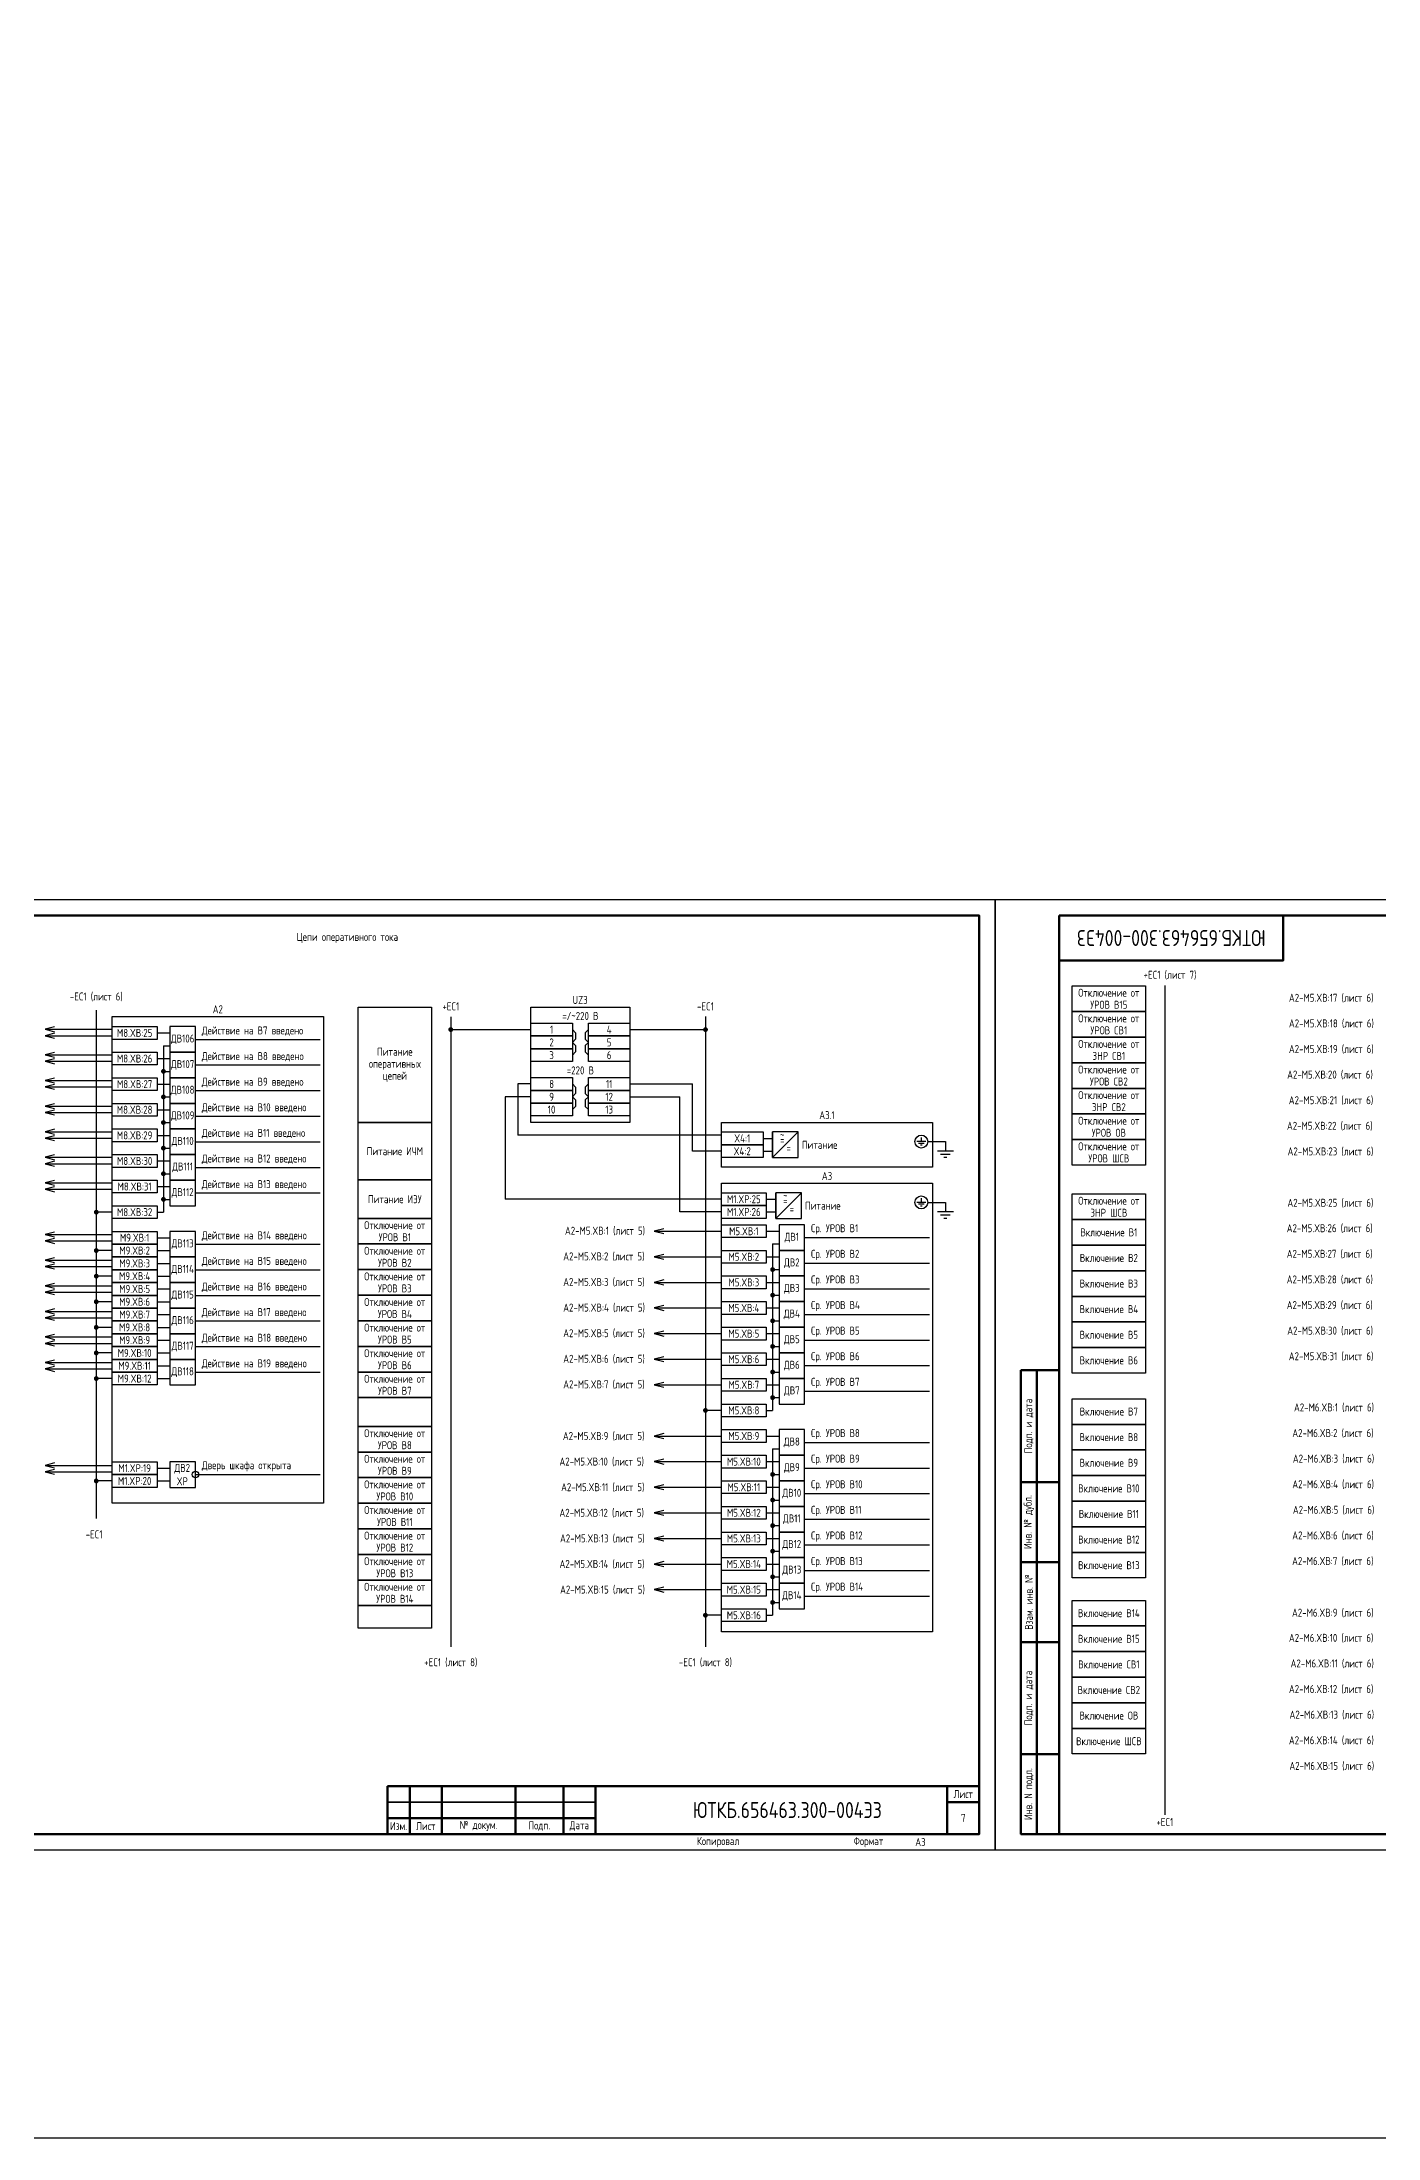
# Model space of a CAD drawing. Header units: millimetres. Extents: x -1612 to 9998, y -90 to 1220.
# Drawn here: x 2642 to 3060, y -90 to 565 of the extents above; entities that cross this region are included whole.
import ezdxf

# ---------------------------------------------------------------- set-up
doc = ezdxf.new("R2010")
doc.units = ezdxf.units.MM
doc.styles.add('Gost_type_A', font='GOST_A.TTF')

# ---------------------------------------------------------------- blocks, each defined once
blk = doc.blocks.new('Формат_А3')
blk.add_lwpolyline([(-420, 297), (0, 297), (0, 0), (-420, 0)], close=True)
at = {"lineweight": 50}
blk.add_lwpolyline([(-400, 292), (-5, 292), (-5, 5), (-400, 5)], close=True, dxfattribs=at)
blk = doc.blocks.new('Штамп малый нижний')
at = {"lineweight": 50}
for points in [[(-185, 15), (-178, 15), (-178, 5), (-185, 5)], [(-178, 15), (-168, 15), (-168, 5), (-178, 5)], [(-168, 15), (-145, 15), (-145, 5), (-168, 5)], [(-145, 15), (-130, 15), (-130, 5), (-145, 5)], [(-130, 15), (-120, 15), (-120, 5), (-130, 5)], [(-120, 15), (-10, 15), (-10, 0), (-120, 0)], [(-10, 15), (0, 15), (0, 10), (-10, 10)], [(-10, 10), (0, 10), (0, 0), (-10, 0)], [(-185, 5), (-178, 5), (-178, 0), (-185, 0)], [(-178, 5), (-168, 5), (-168, 0), (-178, 0)], [(-168, 5), (-145, 5), (-145, 0), (-168, 0)], [(-145, 5), (-130, 5), (-130, 0), (-145, 0)], [(-130, 5), (-120, 5), (-120, 0), (-130, 0)]]:
    blk.add_lwpolyline(points, close=True, dxfattribs=at)
for points in [[(-185, 15), (-178, 15), (-178, 10), (-185, 10)], [(-178, 15), (-168, 15), (-168, 10), (-178, 10)], [(-168, 15), (-145, 15), (-145, 10), (-168, 10)], [(-145, 15), (-130, 15), (-130, 10), (-145, 10)], [(-130, 15), (-120, 15), (-120, 10), (-130, 10)], [(-185, 10), (-178, 10), (-178, 5), (-185, 5)], [(-178, 10), (-168, 10), (-168, 5), (-178, 5)], [(-168, 10), (-145, 10), (-145, 5), (-168, 5)], [(-145, 10), (-130, 10), (-130, 5), (-145, 5)], [(-130, 10), (-120, 10), (-120, 5), (-130, 5)]]:
    blk.add_lwpolyline(points, close=True)
at = {"char_height": 2.5, "style": 'Gost_type_A'}
for s, insert, width, attachment_point in [('Лист', (-5, 12.5), 10, 5), ('Изм.', (-181.5, 2.5), 7, 5), ('Лист', (-173, 2.5), 10, 5), ('№ докум.', (-156.5, 2.5), 23, 5), ('Подп.', (-137.5, 2.5), 15, 5), ('Дата', (-125, 2.5), 10, 5), ('Копировал', (-75, -2.53), 13.1202, 6), ('Формат', (-30, -2.53), 13.1202, 6)]:
    blk.add_mtext(s, dxfattribs=dict(at, insert=insert, width=width, attachment_point=attachment_point))
blk = doc.blocks.new('Штамп угловой верхний')
at = {"lineweight": 50}
blk.add_lwpolyline([(0, 0), (70, 0), (70, -14), (0, -14)], close=True, dxfattribs=at)
blk = doc.blocks.new('Штамп левый нижний')
at = {"lineweight": 50}
for points in [[(-12, 145), (-7, 145), (-7, 110), (-12, 110)], [(-7, 145), (0, 145), (0, 110), (-7, 110)], [(-12, 110), (-7, 110), (-7, 85), (-12, 85)], [(-7, 110), (0, 110), (0, 85), (-7, 85)], [(-12, 85), (-7, 85), (-7, 60), (-12, 60)], [(-7, 85), (0, 85), (0, 60), (-7, 60)], [(-12, 60), (-7, 60), (-7, 25), (-12, 25)], [(-7, 60), (0, 60), (0, 25), (-7, 25)], [(-12, 25), (-7, 25), (-7, 0), (-12, 0)], [(-7, 25), (0, 25), (0, 0), (-7, 0)]]:
    blk.add_lwpolyline(points, close=True, dxfattribs=at)
at = {"char_height": 2.5, "attachment_point": 5, "rotation": 90, "style": 'Gost_type_A'}
for s, insert, width in [('Подп. и дата', (-9.5, 127.5), 35), ('Инв. № дубл.', (-9.5, 97.5), 25), ('Взам. инв. №', (-9.5, 72.5), 25), ('Подп. и дата', (-9.5, 42.5), 35), ('Инв. N подл.', (-9.5, 12.5), 25)]:
    blk.add_mtext(s, dxfattribs=dict(at, insert=insert, width=width))
blk = doc.blocks.new('POINT')
at = {"const_width": 0.75}
blk.add_lwpolyline([(-0.375, 0, 1), (0.375, 0, 1)], format="xyb", close=True, dxfattribs=at)

msp = doc.modelspace()

# ---------------------------------------------------------------- linework, layer by layer
for p, q in [((2993, 270.17), (2993, 11)), ((2659, 262.41), (2659, 103.57)), ((2643, 256.47), (2664, 256.47)), ((2769.8, 256.38), (2794.82, 256.38)), ((2769.82, 260.4), (2769.82, 63.53)), ((2825.82, 256.38), (2849.43, 256.38)), ((2849.41, 260.47), (2849.41, 63.53)), ((2643, 254.47), (2664, 254.47)), ((2678, 255.33), (2682, 255.33)), ((2680, 251.33), (2682, 251.33)), ((2680, 251.33), (2680, 199.33)), ((2690, 253.33), (2729, 253.33)), ((2643, 248.47), (2664, 248.47)), ((2643, 246.47), (2664, 246.47)), ((2678, 247.33), (2682, 247.33)), ((2680, 243.33), (2682, 243.33)), ((2690, 245.33), (2729, 245.33)), ((2643, 240.47), (2664, 240.47)), ((2643, 238.47), (2664, 238.47)), ((2678, 239.33), (2682, 239.33)), ((2690, 237.33), (2729, 237.33)), ((2794.82, 239.38), (2790.82, 239.38)), ((2790.82, 239.38), (2790.82, 223.38)), ((2825.82, 239.38), (2845.41, 239.38)), ((2845.41, 218.38), (2845.41, 239.38)), ((2643, 232.47), (2664, 232.47)), ((2643, 230.47), (2664, 230.47)), ((2678, 231.33), (2682, 231.33)), ((2680, 235.33), (2682, 235.33)), ((2690, 229.33), (2729, 229.33)), ((2786.82, 235.38), (2786.82, 203.38)), ((2794.82, 235.38), (2786.82, 235.38)), ((2825.82, 235.38), (2841.41, 235.38)), ((2841.41, 199.38), (2841.41, 235.38)), ((2643, 224.47), (2664, 224.47)), ((2678, 223.33), (2682, 223.33)), ((2680, 227.33), (2682, 227.33)), ((2854.41, 223.38), (2790.82, 223.38)), ((2870.41, 216.38), (2870.41, 224.38)), ((2870.41, 216.38), (2878.41, 224.38)), ((2643, 222.47), (2664, 222.47)), ((2643, 216.47), (2664, 216.47)), ((2680, 219.33), (2682, 219.33)), ((2690, 221.33), (2729, 221.33)), ((2854.41, 218.38), (2845.41, 218.38)), ((2918.9, 221.38), (2924.41, 221.38)), ((2643, 214.47), (2664, 214.47)), ((2678, 215.33), (2682, 215.33)), ((2680, 211.33), (2682, 211.33)), ((2690, 213.33), (2729, 213.33)), ((2643, 208.47), (2664, 208.47)), ((2643, 206.47), (2664, 206.47)), ((2678, 207.33), (2682, 207.33)), ((2680, 203.33), (2682, 203.33)), ((2690, 205.33), (2729, 205.33)), ((2854.41, 203.38), (2786.82, 203.38)), ((2871.41, 197.38), (2871.41, 205.38)), ((2871.41, 197.38), (2879.41, 205.38)), ((2664, 199.33), (2659, 199.33)), ((2678, 199.33), (2680, 199.33)), ((2854.41, 199.38), (2841.41, 199.38)), ((2918.9, 202.38), (2924.41, 202.38)), ((2643, 192.33), (2664, 192.33)), ((2643, 190.33), (2664, 190.33)), ((2678, 191.33), (2682, 191.33)), ((2833.41, 193.38), (2854.41, 193.38)), ((2868.41, 193.38), (2872.41, 193.38)), ((2868.41, 193.38), (2872.41, 193.38)), ((2880.41, 191.38), (2919.41, 191.38)), ((2643, 184.33), (2664, 184.33)), ((2664, 187.33), (2659, 187.33)), ((2678, 187.33), (2682, 187.33)), ((2690, 189.33), (2729, 189.33)), ((2833.41, 185.38), (2854.41, 185.38)), ((2868.41, 185.38), (2872.41, 185.38)), ((2870.41, 189.38), (2872.41, 189.38)), ((2870.41, 189.38), (2870.41, 137.38)), ((2643, 182.33), (2664, 182.33)), ((2664, 179.33), (2659, 179.33)), ((2678, 183.33), (2682, 183.33)), ((2678, 179.33), (2682, 179.33)), ((2690, 181.33), (2729, 181.33)), ((2833.41, 177.38), (2854.41, 177.38)), ((2868.41, 177.38), (2872.41, 177.38)), ((2870.41, 181.38), (2872.41, 181.38)), ((2880.41, 183.38), (2919.41, 183.38)), ((2643, 176.33), (2664, 176.33)), ((2643, 174.33), (2664, 174.33)), ((2664, 171.33), (2659, 171.33)), ((2678, 175.33), (2682, 175.33)), ((2678, 171.33), (2682, 171.33)), ((2690, 173.33), (2729, 173.33)), ((2870.41, 173.38), (2872.41, 173.38)), ((2880.41, 175.38), (2919.41, 175.38)), ((2643, 168.33), (2664, 168.33)), ((2643, 166.33), (2664, 166.33)), ((2678, 167.33), (2682, 167.33)), ((2690, 165.33), (2729, 165.33)), ((2833.41, 169.38), (2854.41, 169.38)), ((2868.41, 169.38), (2872.41, 169.38)), ((2870.41, 165.38), (2872.41, 165.38)), ((2880.41, 167.38), (2919.41, 167.38)), ((2643, 160.33), (2664, 160.33)), ((2643, 158.33), (2664, 158.33)), ((2664, 163.33), (2659, 163.33)), ((2678, 163.33), (2682, 163.33)), ((2678, 159.33), (2682, 159.33)), ((2690, 157.33), (2729, 157.33)), ((2833.41, 161.38), (2854.41, 161.38)), ((2868.41, 161.38), (2872.41, 161.38)), ((2870.41, 157.38), (2872.41, 157.38)), ((2880.41, 159.38), (2919.41, 159.38)), ((2643, 152.33), (2664, 152.33)), ((2664, 155.33), (2659, 155.33)), ((2678, 155.33), (2682, 155.33)), ((2678, 151.33), (2682, 151.33)), ((2833.41, 153.38), (2854.41, 153.38)), ((2868.41, 153.38), (2872.41, 153.38)), ((2880.41, 151.38), (2919.41, 151.38)), ((2643, 150.33), (2664, 150.33)), ((2664, 147.33), (2659, 147.33)), ((2678, 147.33), (2682, 147.33)), ((2690, 149.33), (2729, 149.33)), ((2833.41, 145.38), (2854.41, 145.38)), ((2868.41, 145.38), (2872.41, 145.38)), ((2870.41, 149.38), (2872.41, 149.38)), ((2870.41, 141.38), (2872.41, 141.38)), ((2880.41, 143.38), (2919.41, 143.38)), ((2854.41, 137.38), (2849.41, 137.38)), ((2854.41, 137.38), (2849.41, 137.38)), ((2868.41, 137.38), (2870.41, 137.38)), ((2833.41, 129.38), (2854.41, 129.38)), ((2868.41, 129.38), (2872.41, 129.38)), ((2870.41, 125.38), (2872.41, 125.38)), ((2870.41, 125.38), (2870.41, 73.38)), ((2880.41, 127.38), (2919.41, 127.38)), ((2643, 120.2), (2664, 120.2)), ((2643, 118.2), (2664, 118.2)), ((2678, 119.33), (2682, 119.33)), ((2833.41, 121.38), (2854.41, 121.38)), ((2868.41, 121.38), (2872.41, 121.38)), ((2880.41, 119.38), (2919.41, 119.38)), ((2664, 115.33), (2659, 115.33)), ((2678, 115.33), (2682, 115.33)), ((2690, 117.33), (2729, 117.33)), ((2833.41, 113.38), (2854.41, 113.38)), ((2868.41, 113.38), (2872.41, 113.38)), ((2870.41, 117.38), (2872.41, 117.38)), ((2880.41, 111.38), (2919.41, 111.38)), ((2833.41, 105.38), (2854.41, 105.38)), ((2868.41, 105.38), (2872.41, 105.38)), ((2870.41, 109.38), (2872.41, 109.38)), ((2870.41, 101.38), (2872.41, 101.38)), ((2880.41, 103.38), (2919.41, 103.38)), ((2833.41, 97.38), (2854.41, 97.38)), ((2868.41, 97.38), (2872.41, 97.38)), ((2870.41, 93.38), (2872.41, 93.38)), ((2880.41, 95.38), (2919.41, 95.38)), ((2833.41, 89.38), (2854.41, 89.38)), ((2868.41, 89.38), (2872.41, 89.38)), ((2870.41, 85.38), (2872.41, 85.38)), ((2880.41, 87.38), (2919.41, 87.38)), ((2833.41, 81.38), (2854.41, 81.38)), ((2868.41, 81.38), (2872.41, 81.38)), ((2880.41, 79.38), (2919.41, 79.38)), ((2854.41, 73.38), (2849.41, 73.38)), ((2868.41, 73.38), (2870.41, 73.38)), ((2870.41, 77.38), (2872.41, 77.38))]:
    msp.add_line(p, q)
at = {"ltscale": 4}
for p, q in [((2867.41, 222.38), (2870.41, 222.38)), ((2867.41, 218.38), (2870.41, 218.38)), ((2868.41, 203.38), (2871.41, 203.38)), ((2868.41, 199.38), (2871.41, 199.38))]:
    msp.add_line(p, q, dxfattribs=at)
at = {"ltscale": 4.32}
for p, q in [((2918.3, 221.38), (2915.45, 221.38)), ((2917.73, 220.81), (2916.02, 220.81)), ((2917.16, 220.24), (2916.59, 220.24)), ((2916.88, 222.66), (2916.88, 221.38)), ((2926.91, 218.38), (2921.91, 218.38)), ((2925.91, 217.38), (2922.91, 217.38)), ((2924.91, 216.38), (2923.91, 216.38)), ((2924.41, 221.38), (2924.41, 218.38)), ((2916.88, 203.66), (2916.88, 202.38)), ((2918.3, 202.38), (2915.45, 202.38)), ((2917.73, 201.81), (2916.02, 201.81)), ((2917.16, 201.24), (2916.59, 201.24)), ((2926.91, 199.38), (2921.91, 199.38)), ((2925.91, 198.38), (2922.91, 198.38)), ((2924.91, 197.38), (2923.91, 197.38)), ((2924.41, 202.38), (2924.41, 199.38))]:
    msp.add_line(p, q, dxfattribs=at)
for points in [[(-1612, 1220), (9998.36, 1220), (9998.36, -90), (-1612, -90)], [(2987, 262.02), (2964, 262.02), (2964, 270.02), (2987, 270.02)], [(2763.82, 227.38), (2740.82, 227.38), (2740.82, 263.38), (2763.82, 263.38)], [(2794.82, 263.38), (2825.82, 263.38), (2825.82, 227.38), (2794.82, 227.38)], [(2987, 254.02), (2964, 254.02), (2964, 262.02), (2987, 262.02)], [(2664, 260.47), (2730, 260.47), (2730, 108.44), (2664, 108.44)], [(2664, 257.33), (2678, 257.33), (2678, 253.33), (2664, 253.33)], [(2794.82, 258.38), (2807.82, 258.38), (2807.82, 254.38), (2794.82, 254.38)], [(2812.82, 258.38), (2825.82, 258.38), (2825.82, 254.38), (2812.82, 254.38)], [(2664, 249.33), (2678, 249.33), (2678, 245.33), (2664, 245.33)], [(2794.82, 254.38), (2807.82, 254.38), (2807.82, 250.38), (2794.82, 250.38)], [(2794.82, 250.38), (2807.82, 250.38), (2807.82, 246.38), (2794.82, 246.38)], [(2812.82, 254.38), (2825.82, 254.38), (2825.82, 250.38), (2812.82, 250.38)], [(2812.82, 250.38), (2825.82, 250.38), (2825.82, 246.38), (2812.82, 246.38)], [(2987, 246.02), (2964, 246.02), (2964, 254.02), (2987, 254.02)], [(2987, 238.02), (2964, 238.02), (2964, 246.02), (2987, 246.02)], [(2664, 241.33), (2678, 241.33), (2678, 237.33), (2664, 237.33)], [(2794.82, 241.38), (2807.82, 241.38), (2807.82, 237.38), (2794.82, 237.38)], [(2794.82, 237.38), (2807.82, 237.38), (2807.82, 233.38), (2794.82, 233.38)], [(2812.82, 241.38), (2825.82, 241.38), (2825.82, 237.38), (2812.82, 237.38)], [(2812.82, 237.38), (2825.82, 237.38), (2825.82, 233.38), (2812.82, 233.38)], [(2987, 230.02), (2964, 230.02), (2964, 238.02), (2987, 238.02)], [(2664, 233.33), (2678, 233.33), (2678, 229.33), (2664, 229.33)], [(2794.82, 233.38), (2807.82, 233.38), (2807.82, 229.38), (2794.82, 229.38)], [(2812.82, 233.38), (2825.82, 233.38), (2825.82, 229.38), (2812.82, 229.38)], [(2987, 222.02), (2964, 222.02), (2964, 230.02), (2987, 230.02)], [(2664, 225.33), (2678, 225.33), (2678, 221.33), (2664, 221.33)], [(2763.82, 209.38), (2740.82, 209.38), (2740.82, 227.38), (2763.82, 227.38)], [(2854.41, 227.38), (2920.41, 227.38), (2920.41, 213.38), (2854.41, 213.38)], [(2854.41, 224.38), (2867.41, 224.38), (2867.41, 220.38), (2854.41, 220.38)], [(2664, 217.33), (2678, 217.33), (2678, 213.33), (2664, 213.33)], [(2854.41, 220.38), (2867.41, 220.38), (2867.41, 216.38), (2854.41, 216.38)], [(2987, 214.02), (2964, 214.02), (2964, 222.02), (2987, 222.02)], [(2664, 209.33), (2678, 209.33), (2678, 205.33), (2664, 205.33)], [(2763.82, 197.38), (2740.82, 197.38), (2740.82, 209.38), (2763.82, 209.38)], [(2854.41, 208.38), (2920.41, 208.38), (2920.41, 68.23), (2854.41, 68.23)], [(2854.41, 205.38), (2868.41, 205.38), (2868.41, 201.38), (2854.41, 201.38)], [(2987, 197.02), (2964, 197.02), (2964, 205.02), (2987, 205.02)], [(2664, 201.33), (2678, 201.33), (2678, 197.33), (2664, 197.33)], [(2763.82, 189.38), (2740.82, 189.38), (2740.82, 197.38), (2763.82, 197.38)], [(2854.41, 201.38), (2868.41, 201.38), (2868.41, 197.38), (2854.41, 197.38)], [(2987, 189.02), (2964, 189.02), (2964, 197.02), (2987, 197.02)], [(2664, 193.33), (2678, 193.33), (2678, 189.33), (2664, 189.33)], [(2854.41, 195.38), (2868.41, 195.38), (2868.41, 191.38), (2854.41, 191.38)], [(2854.41, 195.38), (2868.41, 195.38), (2868.41, 191.38), (2854.41, 191.38)], [(2664, 189.33), (2678, 189.33), (2678, 185.33), (2664, 185.33)], [(2664, 185.33), (2678, 185.33), (2678, 181.33), (2664, 181.33)], [(2763.82, 181.38), (2740.82, 181.38), (2740.82, 189.38), (2763.82, 189.38)], [(2854.41, 187.38), (2868.41, 187.38), (2868.41, 183.38), (2854.41, 183.38)], [(2987, 181.02), (2964, 181.02), (2964, 189.02), (2987, 189.02)], [(2664, 181.33), (2678, 181.33), (2678, 177.33), (2664, 177.33)], [(2664, 177.33), (2678, 177.33), (2678, 173.33), (2664, 173.33)], [(2763.82, 173.38), (2740.82, 173.38), (2740.82, 181.38), (2763.82, 181.38)], [(2854.41, 179.38), (2868.41, 179.38), (2868.41, 175.38), (2854.41, 175.38)], [(2987, 173.02), (2964, 173.02), (2964, 181.02), (2987, 181.02)], [(2664, 173.33), (2678, 173.33), (2678, 169.33), (2664, 169.33)], [(2763.82, 165.38), (2740.82, 165.38), (2740.82, 173.38), (2763.82, 173.38)], [(2854.41, 171.38), (2868.41, 171.38), (2868.41, 167.38), (2854.41, 167.38)], [(2987, 165.02), (2964, 165.02), (2964, 173.02), (2987, 173.02)], [(2664, 169.33), (2678, 169.33), (2678, 165.33), (2664, 165.33)], [(2664, 165.33), (2678, 165.33), (2678, 161.33), (2664, 161.33)], [(2763.82, 157.38), (2740.82, 157.38), (2740.82, 165.38), (2763.82, 165.38)], [(2987, 157.02), (2964, 157.02), (2964, 165.02), (2987, 165.02)], [(2664, 161.33), (2678, 161.33), (2678, 157.33), (2664, 157.33)], [(2664, 157.33), (2678, 157.33), (2678, 153.33), (2664, 153.33)], [(2763.82, 149.38), (2740.82, 149.38), (2740.82, 157.38), (2763.82, 157.38)], [(2854.41, 163.38), (2868.41, 163.38), (2868.41, 159.38), (2854.41, 159.38)], [(2664, 153.33), (2678, 153.33), (2678, 149.33), (2664, 149.33)], [(2854.41, 155.38), (2868.41, 155.38), (2868.41, 151.38), (2854.41, 151.38)], [(2987, 149.02), (2964, 149.02), (2964, 157.02), (2987, 157.02)], [(2664, 149.33), (2678, 149.33), (2678, 145.33), (2664, 145.33)], [(2763.82, 141.38), (2740.82, 141.38), (2740.82, 149.38), (2763.82, 149.38)], [(2854.41, 147.38), (2868.41, 147.38), (2868.41, 143.38), (2854.41, 143.38)], [(2763.82, 132.38), (2740.82, 132.38), (2740.82, 141.38), (2763.82, 141.38)], [(2854.41, 139.38), (2868.41, 139.38), (2868.41, 135.38), (2854.41, 135.38)], [(2987, 133.02), (2964, 133.02), (2964, 141.02), (2987, 141.02)], [(2763.82, 124.38), (2740.82, 124.38), (2740.82, 132.38), (2763.82, 132.38)], [(2854.41, 131.38), (2868.41, 131.38), (2868.41, 127.38), (2854.41, 127.38)], [(2987, 125.02), (2964, 125.02), (2964, 133.02), (2987, 133.02)], [(2987, 117.02), (2964, 117.02), (2964, 125.02), (2987, 125.02)], [(2664, 121.33), (2678, 121.33), (2678, 117.33), (2664, 117.33)], [(2763.82, 116.38), (2740.82, 116.38), (2740.82, 124.38), (2763.82, 124.38)], [(2854.41, 123.38), (2868.41, 123.38), (2868.41, 119.38), (2854.41, 119.38)], [(2664, 117.33), (2678, 117.33), (2678, 113.33), (2664, 113.33)], [(2763.82, 108.38), (2740.82, 108.38), (2740.82, 116.38), (2763.82, 116.38)], [(2854.41, 115.38), (2868.41, 115.38), (2868.41, 111.38), (2854.41, 111.38)], [(2987, 109.02), (2964, 109.02), (2964, 117.02), (2987, 117.02)], [(2763.82, 100.38), (2740.82, 100.38), (2740.82, 108.38), (2763.82, 108.38)], [(2854.41, 107.38), (2868.41, 107.38), (2868.41, 103.38), (2854.41, 103.38)], [(2987, 101.02), (2964, 101.02), (2964, 109.02), (2987, 109.02)], [(2763.82, 92.38), (2740.82, 92.38), (2740.82, 100.38), (2763.82, 100.38)], [(2854.41, 99.38), (2868.41, 99.38), (2868.41, 95.38), (2854.41, 95.38)], [(2987, 93.02), (2964, 93.02), (2964, 101.02), (2987, 101.02)], [(2763.82, 84.38), (2740.82, 84.38), (2740.82, 92.38), (2763.82, 92.38)], [(2987, 85.02), (2964, 85.02), (2964, 93.02), (2987, 93.02)], [(2854.41, 91.38), (2868.41, 91.38), (2868.41, 87.38), (2854.41, 87.38)], [(2763.82, 76.38), (2740.82, 76.38), (2740.82, 84.38), (2763.82, 84.38)], [(2854.41, 83.38), (2868.41, 83.38), (2868.41, 79.38), (2854.41, 79.38)], [(2763.82, 69.38), (2740.82, 69.38), (2740.82, 76.38), (2763.82, 76.38)], [(2854.41, 75.38), (2868.41, 75.38), (2868.41, 71.38), (2854.41, 71.38)], [(2987, 70.02), (2964, 70.02), (2964, 78.02), (2987, 78.02)], [(2987, 62.02), (2964, 62.02), (2964, 70.02), (2987, 70.02)], [(2987, 54.02), (2964, 54.02), (2964, 62.02), (2987, 62.02)], [(2987, 46.02), (2964, 46.02), (2964, 54.02), (2987, 54.02)], [(2987, 38.02), (2964, 38.02), (2964, 46.02), (2987, 46.02)], [(2987, 30.02), (2964, 30.02), (2964, 38.02), (2987, 38.02)]]:
    msp.add_lwpolyline(points, close=True)
for points in [[(2646, 257.22), (2643, 256.47), (2646, 255.72)], [(2807.82, 256.38), (2808.82, 255.38), (2808.82, 253.38), (2807.82, 252.38)], [(2812.82, 256.38), (2811.82, 255.38), (2811.82, 253.38), (2812.82, 252.38)], [(2646, 255.22), (2643, 254.47), (2646, 253.72)], [(2646, 249.22), (2643, 248.47), (2646, 247.72)], [(2807.82, 252.38), (2808.82, 251.38), (2808.82, 249.38), (2807.82, 248.38)], [(2812.82, 252.38), (2811.82, 251.38), (2811.82, 249.38), (2812.82, 248.38)], [(2646, 247.22), (2643, 246.47), (2646, 245.72)], [(2646, 241.22), (2643, 240.47), (2646, 239.72)], [(2646, 239.22), (2643, 238.47), (2646, 237.72)], [(2807.82, 239.38), (2808.82, 238.38), (2808.82, 236.38), (2807.82, 235.38)], [(2812.82, 239.38), (2811.82, 238.38), (2811.82, 236.38), (2812.82, 235.38)], [(2646, 233.22), (2643, 232.47), (2646, 231.72)], [(2646, 231.22), (2643, 230.47), (2646, 229.72)], [(2807.82, 235.38), (2808.82, 234.38), (2808.82, 232.38), (2807.82, 231.38)], [(2812.82, 235.38), (2811.82, 234.38), (2811.82, 232.38), (2812.82, 231.38)], [(2646, 225.22), (2643, 224.47), (2646, 223.72)], [(2646, 223.22), (2643, 222.47), (2646, 221.72)], [(2646, 217.22), (2643, 216.47), (2646, 215.72)], [(2646, 215.22), (2643, 214.47), (2646, 213.72)], [(2646, 209.22), (2643, 208.47), (2646, 207.72)], [(2646, 207.22), (2643, 206.47), (2646, 205.72)], [(2646, 193.08), (2643, 192.33), (2646, 191.58)], [(2646, 191.08), (2643, 190.33), (2646, 189.58)], [(2836.41, 194.13), (2833.41, 193.38), (2836.41, 192.63)], [(2646, 185.08), (2643, 184.33), (2646, 183.58)], [(2836.41, 186.13), (2833.41, 185.38), (2836.41, 184.63)], [(2646, 183.08), (2643, 182.33), (2646, 181.58)], [(2646, 177.08), (2643, 176.33), (2646, 175.58)], [(2836.41, 178.13), (2833.41, 177.38), (2836.41, 176.63)], [(2646, 175.08), (2643, 174.33), (2646, 173.58)], [(2646, 169.08), (2643, 168.33), (2646, 167.58)], [(2646, 167.08), (2643, 166.33), (2646, 165.58)], [(2836.41, 170.13), (2833.41, 169.38), (2836.41, 168.63)], [(2646, 161.08), (2643, 160.33), (2646, 159.58)], [(2646, 159.08), (2643, 158.33), (2646, 157.58)], [(2836.41, 162.13), (2833.41, 161.38), (2836.41, 160.63)], [(2646, 153.08), (2643, 152.33), (2646, 151.58)], [(2646, 151.08), (2643, 150.33), (2646, 149.58)], [(2836.41, 154.13), (2833.41, 153.38), (2836.41, 152.63)], [(2836.41, 146.13), (2833.41, 145.38), (2836.41, 144.63)], [(2836.41, 130.13), (2833.41, 129.38), (2836.41, 128.63)], [(2646, 120.95), (2643, 120.2), (2646, 119.45)], [(2646, 118.95), (2643, 118.2), (2646, 117.45)], [(2836.41, 122.13), (2833.41, 121.38), (2836.41, 120.63)], [(2836.41, 114.13), (2833.41, 113.38), (2836.41, 112.63)], [(2836.41, 106.13), (2833.41, 105.38), (2836.41, 104.63)], [(2836.41, 98.13), (2833.41, 97.38), (2836.41, 96.63)], [(2836.41, 90.13), (2833.41, 89.38), (2836.41, 88.63)], [(2836.41, 82.13), (2833.41, 81.38), (2836.41, 80.63)]]:
    msp.add_lwpolyline(points)
at = {"ltscale": 4}
for points in [[(2682, 249.33), (2690, 249.33), (2690, 257.33), (2682, 257.33)], [(2682, 241.33), (2690, 241.33), (2690, 249.33), (2682, 249.33)], [(2682, 233.33), (2690, 233.33), (2690, 241.33), (2682, 241.33)], [(2682, 225.33), (2690, 225.33), (2690, 233.33), (2682, 233.33)], [(2682, 217.33), (2690, 217.33), (2690, 225.33), (2682, 225.33)], [(2870.41, 216.38), (2878.41, 216.38), (2878.41, 224.38), (2870.41, 224.38)], [(2682, 209.33), (2690, 209.33), (2690, 217.33), (2682, 217.33)], [(2682, 201.33), (2690, 201.33), (2690, 209.33), (2682, 209.33)], [(2871.41, 197.38), (2879.41, 197.38), (2879.41, 205.38), (2871.41, 205.38)], [(2682, 185.33), (2690, 185.33), (2690, 193.33), (2682, 193.33)], [(2872.41, 187.38), (2880.41, 187.38), (2880.41, 195.38), (2872.41, 195.38)], [(2682, 177.33), (2690, 177.33), (2690, 185.33), (2682, 185.33)], [(2872.41, 179.38), (2880.41, 179.38), (2880.41, 187.38), (2872.41, 187.38)], [(2682, 169.33), (2690, 169.33), (2690, 177.33), (2682, 177.33)], [(2872.41, 171.38), (2880.41, 171.38), (2880.41, 179.38), (2872.41, 179.38)], [(2872.41, 163.38), (2880.41, 163.38), (2880.41, 171.38), (2872.41, 171.38)], [(2682, 161.33), (2690, 161.33), (2690, 169.33), (2682, 169.33)], [(2682, 153.33), (2690, 153.33), (2690, 161.33), (2682, 161.33)], [(2872.41, 155.38), (2880.41, 155.38), (2880.41, 163.38), (2872.41, 163.38)], [(2682, 145.33), (2690, 145.33), (2690, 153.33), (2682, 153.33)], [(2872.41, 147.38), (2880.41, 147.38), (2880.41, 155.38), (2872.41, 155.38)], [(2872.41, 139.38), (2880.41, 139.38), (2880.41, 147.38), (2872.41, 147.38)], [(2872.41, 123.38), (2880.41, 123.38), (2880.41, 131.38), (2872.41, 131.38)], [(2682, 113.33), (2690, 113.33), (2690, 121.33), (2682, 121.33)], [(2872.41, 115.38), (2880.41, 115.38), (2880.41, 123.38), (2872.41, 123.38)], [(2872.41, 107.38), (2880.41, 107.38), (2880.41, 115.38), (2872.41, 115.38)], [(2872.41, 99.38), (2880.41, 99.38), (2880.41, 107.38), (2872.41, 107.38)], [(2872.41, 91.38), (2880.41, 91.38), (2880.41, 99.38), (2872.41, 99.38)], [(2872.41, 83.38), (2880.41, 83.38), (2880.41, 91.38), (2872.41, 91.38)], [(2872.41, 75.38), (2880.41, 75.38), (2880.41, 83.38), (2872.41, 83.38)]]:
    msp.add_lwpolyline(points, close=True, dxfattribs=at)
for centre, radius in [((2916.88, 221.38), 2.02), ((2916.88, 202.38), 2.02), ((2690, 117.33), 1)]:
    msp.add_circle(centre, radius)

# ---------------------------------------------------------------- block references
for name, p in [('Формат_А3', (2940, 0)), ('Формат_А3', (3360, 0)), ('Штамп угловой верхний', (2960, 292)), ('POINT', (2680, 243.33)), ('POINT', (2680, 235.33)), ('POINT', (2680, 227.33)), ('POINT', (2680, 219.33)), ('POINT', (2680, 211.33)), ('POINT', (2680, 203.33)), ('POINT', (2659, 199.33)), ('POINT', (2659, 187.33)), ('POINT', (2659, 179.33)), ('POINT', (2870.41, 181.38)), ('POINT', (2659, 171.33)), ('POINT', (2870.41, 173.38)), ('POINT', (2659, 163.33)), ('POINT', (2870.41, 165.38)), ('POINT', (2870.41, 157.38)), ('POINT', (2659, 155.33)), ('POINT', (2659, 147.33)), ('POINT', (2870.41, 149.38)), ('Штамп левый нижний', (2960, 5)), ('POINT', (2849.41, 137.38)), ('POINT', (2849.41, 137.38)), ('POINT', (2870.41, 141.38)), ('POINT', (2870.41, 117.38)), ('POINT', (2659, 115.33)), ('POINT', (2870.41, 109.38)), ('POINT', (2870.41, 101.38)), ('POINT', (2870.41, 93.38)), ('POINT', (2870.41, 85.38)), ('POINT', (2849.41, 73.38)), ('POINT', (2870.41, 77.38)), ('Штамп малый нижний', (2935, 5))]:
    msp.add_blockref(name, p)
at = {"rotation": 180}
for p in [(2769.8, 256.38), (2849.43, 256.38)]:
    msp.add_blockref('POINT', p, dxfattribs=at)

# ---------------------------------------------------------------- texts
at = {"char_height": 2.5, "style": 'Gost_type_A'}
for s, insert, width, attachment_point, line_spacing_factor in [('Цепи оперативного тока', (2737.5, 285), 395, 5, 0.9), ('Отключение от УРОВ B15', (2975.5, 266.02), 23, 5, 0.9), ('A2', (2697, 261.47), 66, 8, 0.9), ('UZ3', (2810.25, 264.38), 31, 8, 0.9), ('A2-M5.XВ:17 (лист 6)', (3031.78, 266.19), 31, 4, 0.8), ('=/~220 В', (2810.32, 259.38), 31, 8, 0.9), ('Отключение от УРОВ СB1', (2975.5, 258.02), 23, 5, 0.9), ('A2-M5.XВ:18 (лист 6)', (3031.78, 258.19), 31, 4, 0.8), ('Питание оперативных цепей', (2752.32, 245.38), 23, 5, 0.9), ('Отключение от ЗНР СВ1', (2975.5, 250.02), 23, 5, 0.9), ('A2-M5.XВ:19 (лист 6)', (3031.78, 250.19), 31, 4, 0.8), ('=220 В', (2810.32, 242.38), 31, 8, 0.9), ('Отключение от УРОВ СB2', (2975.5, 242.02), 23, 5, 0.9), ('A2-M5.XВ:20 (лист 6)', (3031.23, 242.19), 31, 4, 0.8), ('Отключение от ЗНР СВ2', (2975.5, 234.02), 23, 5, 0.9), ('A2-M5.XВ:21 (лист 6)', (3031.74, 234.19), 31, 4, 0.8), ('A3.1', (2887.41, 228.38), 66, 8, 0.9), ('Отключение от УРОВ ОB', (2975.5, 226.02), 23, 5, 0.9), ('A2-M5.XВ:22 (лист 6)', (3031.16, 226.19), 31, 4, 0.8), ('Питание ИЧМ', (2752.32, 218.38), 23, 5, 0.9), ('Отключение от УРОВ ШСB', (2975.5, 218.02), 23, 5, 0.9), ('A2-M5.XВ:23 (лист 6)', (3031.36, 218.19), 31, 4, 0.8), ('A3', (2887.41, 209.38), 66, 8, 0.9), ('Питание ИЭУ', (2752.32, 203.38), 23, 5, 0.9), ('Отключение от ЗНР ШСВ', (2975.5, 201.02), 23, 5, 0.9), ('A2-M5.XВ:25 (лист 6)', (3031.32, 202.13), 31, 4, 0.8), ('Отключение от УРОВ В1', (2752.32, 193.38), 23, 5, 0.9), ('A2-M5.XВ:1 (лист 5)', (2805.5, 193.41), 31, 4, 0.8), ('Включение В1', (2975.5, 193.02), 23, 5, 0.9), ('A2-M5.XВ:26 (лист 6)', (3031.1, 194.19), 31, 4, 0.8), ('Отключение от УРОВ B2', (2752.32, 185.38), 23, 5, 0.9), ('A2-M5.XВ:2 (лист 5)', (2804.96, 185.39), 31, 4, 0.8), ('Включение В2', (2975.5, 185.02), 23, 5, 0.9), ('A2-M5.XВ:27 (лист 6)', (3031.1, 186.19), 31, 4, 0.8), ('Отключение от УРОВ В3', (2752.32, 177.38), 23, 5, 0.9), ('A2-M5.XВ:3 (лист 5)', (2804.96, 177.39), 31, 4, 0.8), ('Включение В3', (2975.5, 177.02), 23, 5, 0.9), ('A2-M5.XВ:28 (лист 6)', (3031.1, 178.19), 31, 4, 0.8), ('Отключение от УРОВ В4', (2752.32, 169.38), 23, 5, 0.9), ('A2-M5.XВ:4 (лист 5)', (2804.96, 169.39), 31, 4, 0.8), ('A2-M5.XВ:29 (лист 6)', (3031.1, 170.19), 31, 4, 0.8), ('Отключение от УРОВ В5', (2752.32, 161.38), 23, 5, 0.9), ('Включение В4', (2975.5, 169.02), 23, 5, 0.9), ('A2-M5.XВ:30 (лист 6)', (3031.26, 162.19), 31, 4, 0.8), ('A2-M5.XВ:5 (лист 5)', (2804.96, 161.39), 31, 4, 0.8), ('Включение В5', (2975.5, 161.02), 23, 5, 0.9), ('Отключение от УРОВ В6', (2752.32, 153.38), 23, 5, 0.9), ('A2-M5.XВ:6 (лист 5)', (2804.96, 153.39), 31, 4, 0.8), ('Включение В6', (2975.5, 153.02), 23, 5, 0.9), ('A2-M5.XВ:31 (лист 6)', (3031.74, 154.19), 31, 4, 0.8), ('Отключение от УРОВ В7', (2752.32, 145.38), 23, 5, 0.9), ('A2-M5.XВ:7 (лист 5)', (2804.96, 145.39), 31, 4, 0.8), ('Включение В7', (2975.5, 137.02), 23, 5, 0.9), ('A2-M6.XВ:1 (лист 6)', (3033.37, 138.19), 31, 4, 0.8), ('Отключение от УРОВ В8', (2752.32, 128.38), 23, 5, 0.9), ('A2-M6.XВ:2 (лист 6)', (3032.85, 130.19), 31, 4, 0.8), ('A2-M5.XВ:9 (лист 5)', (2804.85, 129.27), 31, 4, 0.8), ('Включение В8', (2975.5, 129.02), 23, 5, 0.9), ('Отключение от УРОВ В9', (2752.32, 120.38), 23, 5, 0.9), ('A2-M5.XВ:10 (лист 5)', (2803.78, 121.27), 31, 4, 0.8), ('Включение В9', (2975.5, 121.02), 23, 5, 0.9), ('A2-M6.XВ:3 (лист 6)', (3033.01, 122.19), 31, 4, 0.8), ('Отключение от УРОВ В10', (2752.32, 112.38), 23, 5, 0.9), ('A2-M5.XВ:11 (лист 5)', (2804.3, 113.27), 31, 4, 0.8), ('Включение В10', (2975.5, 113.02), 23, 5, 0.9), ('A2-M6.XВ:4 (лист 6)', (3032.85, 114.19), 31, 4, 0.8), ('Отключение от УРОВ В11', (2752.32, 104.38), 23, 5, 0.9), ('A2-M5.XВ:12 (лист 5)', (2803.78, 105.27), 31, 4, 0.8), ('Включение В11', (2975.5, 105.02), 23, 5, 0.9), ('A2-M6.XВ:5 (лист 6)', (3033.01, 106.19), 31, 4, 0.8), ('Отключение от УРОВ В12', (2752.32, 96.38), 23, 5, 0.9), ('A2-M5.XВ:13 (лист 5)', (2803.96, 97.27), 31, 4, 0.8), ('Включение В12', (2975.5, 97.02), 23, 5, 0.9), ('A2-M6.XВ:6 (лист 6)', (3032.82, 98.19), 31, 4, 0.8), ('A2-M6.XВ:7 (лист 6)', (3032.78, 90.19), 31, 4, 0.8), ('Отключение от УРОВ В13', (2752.32, 88.38), 23, 5, 0.9), ('A2-M5.XВ:14 (лист 5)', (2803.8, 89.27), 31, 4, 0.8), ('Включение В13', (2975.5, 89.02), 23, 5, 0.9), ('Отключение от УРОВ В14', (2752.32, 80.38), 23, 5, 0.9), ('A2-M5.XВ:15 (лист 5)', (2803.98, 81.27), 31, 4, 0.8), ('Включение В14', (2975.5, 74.02), 23, 5, 0.9), ('A2-M6.XВ:9 (лист 6)', (3032.75, 74.06), 31, 4, 0.8), ('Включение В15', (2975.5, 66.02), 23, 5, 0.9), ('A2-M6.XВ:10 (лист 6)', (3031.78, 66.19), 31, 4, 0.8), ('Включение СВ1', (2975.5, 58.02), 23, 5, 0.9), ('A2-M6.XВ:11 (лист 6)', (3032.3, 58.19), 31, 4, 0.8), ('Включение СВ2', (2975.5, 50.02), 23, 5, 0.9), ('A2-M6.XВ:12 (лист 6)', (3031.78, 50.19), 31, 4, 0.8), ('Включение ОВ', (2975.5, 42.02), 23, 5, 0.9), ('A2-M6.XВ:13 (лист 6)', (3031.97, 42.19), 31, 4, 0.8), ('Включение ШСВ', (2975.5, 34.02), 23, 5, 0.9), ('A2-M6.XВ:14 (лист 6)', (3031.78, 34.19), 31, 4, 0.8), ('A2-M6.XВ:15 (лист 6)', (3031.94, 26.19), 31, 4, 0.8)]:
    msp.add_mtext(s, dxfattribs=dict(at, insert=insert, width=width, attachment_point=attachment_point, line_spacing_factor=line_spacing_factor))
at = {"insert": (2995, 285), "char_height": 5, "width": 70, "attachment_point": 5, "rotation": 180, "style": 'Gost_type_A'}
msp.add_mtext('ЮТКБ.656463.300-004Э3', dxfattribs=at)
at = {"style": 'Gost_type_A'}
for s, insert, char_height, width, attachment_point in [('+EC1 (лист 7)', (2994.62, 272), 2.5, 17.4877, 8), ('-EC1 (лист 6)', (2659, 265.22), 2.5, 20, 8), ('+EC1', (2769.82, 262.38), 2.5, 10, 8), ('-EC1', (2849.41, 262.38), 2.5, 10, 8), ('M8.XВ:25', (2671, 255.33), 2.5, 14, 5), ('Действие на В7 введено', (2692, 254.33), 2.5, 31.2976, 7), ('1', (2801.32, 256.38), 2.5, 13, 5), ('4', (2819.32, 256.38), 2.5, 13, 5), ('Действие на В8 введено', (2692, 246.33), 2.5, 32.6336, 7), ('3', (2801.32, 248.38), 2.5, 13, 5), ('2', (2801.32, 252.38), 2.5, 13, 5), ('5', (2819.32, 252.38), 2.5, 13, 5), ('6', (2819.32, 248.38), 2.5, 13, 5), ('M8.XВ:26', (2671, 247.33), 2.5, 14, 5), ('M8.XВ:27', (2671, 239.33), 2.5, 14, 5), ('Действие на В9 введено', (2692, 238.33), 2.5, 35.933, 7), ('9', (2801.32, 235.38), 2.5, 13, 5), ('8', (2801.32, 239.38), 2.5, 13, 5), ('12', (2819.32, 235.38), 2.5, 13, 5), ('11', (2819.32, 239.38), 2.5, 13, 5), ('M8.XВ:28', (2671, 231.33), 2.5, 14, 5), ('Действие на В10 введено', (2692, 230.33), 2.5, 41.868, 7), ('10', (2801.32, 231.38), 2.5, 13, 5), ('13', (2819.32, 231.38), 2.5, 13, 5), ('M8.XВ:29', (2671, 223.33), 2.5, 14, 5), ('Действие на В11 введено', (2692, 222.33), 2.5, 42.9636, 7), ('X4:1', (2860.91, 222.38), 2.5, 13, 5), ('~', (2873.41, 223.41), 2.5, 2.7, 5), ('M8.XВ:30', (2671, 215.33), 2.5, 14, 5), ('Действие на В12 введено', (2692, 214.33), 2.5, 40.0707, 7), ('X4:2', (2860.91, 218.38), 2.5, 13, 5), ('=', (2873.41, 221.91), 2.5, 6, 5), ('=', (2875.41, 219.38), 2.5, 6, 5), ('Питание', (2885.09, 220.36), 2.5, 11.3452, 5), ('M8.XВ:31', (2671, 207.33), 2.5, 14, 5), ('Действие на В13 введено', (2692, 206.33), 2.5, 38, 7), ('M1.XP:25', (2861.41, 203.38), 2.5, 13.9956, 5), ('~', (2874.41, 204.41), 2.5, 2.7, 5), ('=', (2874.41, 202.91), 2.5, 6, 5), ('M8.XВ:32', (2671, 199.33), 2.5, 14, 5), ('M1.XP:26', (2861.41, 199.38), 2.5, 13.9956, 5), ('=', (2876.41, 200.38), 2.5, 6, 5), ('Питание', (2886.09, 201.36), 2.5, 11.3452, 5), ('M9.XВ:1', (2671, 191.33), 2.5, 14, 5), ('Действие на В14 введено', (2692, 190.33), 2.5, 34.2797, 7), ('M5.XВ:1', (2861.41, 193.38), 2.5, 14, 5), ('Ср. УРОВ В1', (2882.41, 192.38), 2.5, 29.668, 7), ('M9.XВ:3', (2671, 183.33), 2.5, 14, 5), ('M9.XВ:2', (2671, 187.33), 2.5, 14, 5), ('Действие на В15 введено', (2692, 182.33), 2.5, 32.9382, 7), ('M5.XВ:2', (2861.41, 185.38), 2.5, 14, 5), ('Ср. УРОВ В2', (2882.41, 184.38), 2.5, 30.6324, 7), ('M9.XВ:4', (2671, 179.33), 2.5, 14, 5), ('Действие на В16 введено', (2692, 174.33), 2.5, 38.1264, 7), ('M5.XВ:3', (2861.41, 177.38), 2.5, 14, 5), ('Ср. УРОВ В3', (2882.41, 176.38), 2.5, 30.6324, 7), ('M9.XВ:5', (2671, 175.33), 2.5, 14, 5), ('M9.XВ:6', (2671, 171.33), 2.5, 14, 5), ('M5.XВ:4', (2861.41, 169.38), 2.5, 14, 5), ('Ср. УРОВ В4', (2882.41, 168.38), 2.5, 27.8465, 7), ('M9.XВ:8', (2671, 163.33), 2.5, 14, 5), ('M9.XВ:7', (2671, 167.33), 2.5, 14, 5), ('Действие на В17 введено', (2692, 166.33), 2.5, 35.4558, 7), ('M9.XВ:9', (2671, 159.33), 2.5, 14, 5), ('Действие на В18 введено', (2692, 158.33), 2.5, 35.6864, 7), ('M5.XВ:5', (2861.41, 161.38), 2.5, 14, 5), ('Ср. УРОВ В5', (2882.41, 160.38), 2.5, 27.8465, 7), ('M9.XВ:10', (2671, 155.33), 2.5, 14, 5), ('M9.XВ:11', (2671, 151.33), 2.5, 14, 5), ('Действие на В19 введено', (2692, 150.33), 2.5, 35.4558, 7), ('M5.XВ:6', (2861.41, 153.38), 2.5, 14, 5), ('Ср. УРОВ В6', (2882.41, 152.38), 2.5, 27.8465, 7), ('M9.XВ:12', (2671, 147.33), 2.5, 14, 5), ('M5.XВ:7', (2861.41, 145.38), 2.5, 14, 5), ('Ср. УРОВ В7', (2882.41, 144.38), 2.5, 33.5921, 7), ('M5.XВ:8', (2861.41, 137.38), 2.5, 14, 5), ('Ср. УРОВ В8', (2882.41, 128.38), 2.5, 27.8465, 7), ('M5.XВ:9', (2861.41, 129.38), 2.5, 14, 5), ('M1.XP:19', (2671, 119.33), 2.5, 14, 5), ('ДВ2 XP', (2685.88, 117.33), 2.5, 7.7588, 5), ('Дверь шкафа открыта', (2692, 118.33), 2.5, 37, 7), ('M5.XВ:10', (2861.41, 121.38), 2.5, 14, 5), ('Ср. УРОВ В9', (2882.41, 120.38), 2.5, 39.1584, 7), ('M1.XP:20', (2671, 115.33), 2.5, 14, 5), ('M5.XВ:11', (2861.41, 113.38), 2.5, 14, 5), ('Ср. УРОВ В10', (2882.41, 112.38), 2.5, 27.8465, 7), ('M5.XВ:12', (2861.41, 105.38), 2.5, 14, 5), ('Ср. УРОВ В11', (2882.41, 104.38), 2.5, 36.4793, 7), ('-EC1', (2658.33, 99.89), 2.5, 20, 2), ('M5.XВ:13', (2861.41, 97.38), 2.5, 14, 5), ('Ср. УРОВ В12', (2882.41, 96.38), 2.5, 27.8465, 7), ('M5.XВ:14', (2861.41, 89.38), 2.5, 14, 5), ('Ср. УРОВ В13', (2882.41, 88.38), 2.5, 35.3878, 7), ('M5.XВ:15', (2861.41, 81.38), 2.5, 14, 5), ('\\pxsm1;Ср. УРОВ В14', (2882.41, 80.38), 2.5, 27.8465, 7), ('M5.XВ:16', (2861.41, 73.38), 2.5, 14, 5), ('+EC1 (лист 8)', (2769.82, 59.94), 2.5, 20, 2), ('-EC1 (лист 8)', (2849.41, 59.94), 2.5, 20, 2), ('ЮТКБ.656463.300-004Э3', (2875, 12.5), 5, 120, 5), ('7', (2930, 10), 2.5, 10, 5), ('+EC1', (2993, 10), 2.5, 20, 2), ('A3', (2915, 2.5), 2.5, 20, 4)]:
    msp.add_mtext(s, dxfattribs=dict(at, insert=insert, char_height=char_height, width=width, attachment_point=attachment_point))
at = {"color": 5, "char_height": 2.5, "width": 7.9998, "attachment_point": 5, "style": 'Gost_type_A'}
for s, insert in [('ДВ106', (2686, 253.33)), ('ДВ107', (2686, 245.33)), ('ДВ108', (2686, 237.33)), ('ДВ109', (2686, 229.33)), ('ДВ110', (2686, 221.33)), ('ДВ111', (2686, 213.33)), ('ДВ112', (2686, 205.33)), ('ДВ113', (2686, 189.33)), ('ДВ114', (2686, 181.33)), ('ДВ115', (2686, 173.33)), ('ДВ116', (2686, 165.33)), ('ДВ117', (2686, 157.33)), ('ДВ118', (2686, 149.33))]:
    msp.add_mtext(s, dxfattribs=dict(at, insert=insert))
at = {"color": 2, "char_height": 2.5, "width": 7.9998, "attachment_point": 5, "style": 'Gost_type_A'}
for s, insert in [('ДВ1', (2876.41, 191.38)), ('ДВ2', (2876.41, 183.38)), ('ДВ3', (2876.41, 175.38)), ('ДВ4', (2876.41, 167.38)), ('ДВ5', (2876.41, 159.38)), ('ДВ6', (2876.41, 151.38)), ('ДВ7', (2876.41, 143.38)), ('ДВ8', (2876.41, 127.38)), ('ДВ9', (2876.41, 119.38)), ('ДВ10', (2876.41, 111.38)), ('ДВ11', (2876.41, 103.38)), ('ДВ12', (2876.41, 95.38)), ('ДВ13', (2876.41, 87.38)), ('ДВ14', (2876.41, 79.38))]:
    msp.add_mtext(s, dxfattribs=dict(at, insert=insert))

doc.saveas('drawing.dxf')
